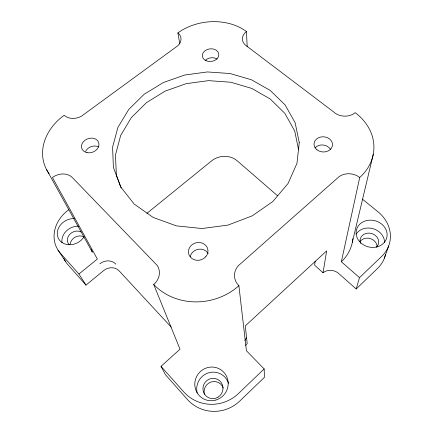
<?xml version="1.0" encoding="UTF-8"?>
<svg xmlns="http://www.w3.org/2000/svg" width="433" height="433" viewBox="0 0 433 433"><rect width="100%" height="100%" fill="white"/><g stroke="black" fill="none" stroke-linecap="round" stroke-linejoin="round"><path stroke-width="0.65" d="M315.17 261.202L314.634 265.212L323.034 272.752A11.767 10.657 16.1 0 1 339.45 274.165L356.207 288.979L377.619 268.368A34.575 30.326 14.3 0 0 385.5 254.371M323.034 272.752L326.655 250.875L245.273 325.914L247.189 343.531A12.102 11.843 11 0 0 245.717 345.518M359.13 277.331L341.35 261.759L359.709 177.508A55.467 45.611 3.5 0 0 355.168 112.677A14.392 11.355 4.3 0 1 333.388 111.714L246.312 45.774A13.185 9.905 -4 0 1 246.188 31.766L246.458 31.56L247.189 46.721M352.327 242.291L373.241 154.413M356.207 288.979L359.493 277.645L381.69 256.396A35.885 31.176 13.4 0 0 377.982 211.786L362.345 199.11M384.363 258.22L388.666 245.944M359.709 177.508L357.474 176.014A15.507 13.06 8.9 0 0 338.92 176.81L238.691 265.375A16.167 14.955 -2 0 0 237.024 283.491L238.897 285.704L246.415 350.725L264.152 368.932L238.529 393.467A38.391 37.53 -39.3 0 1 183.744 391.903L161.011 366.34L180.009 349.209L153.726 284.497A16.07 14.413 -25.4 0 0 157.125 265.342L72.457 177.676A14.917 12.086 -24.5 0 0 52.431 177.508L97.349 259.053L78.936 274.04L85.999 285.103L103.687 270.555A11.41 10.062 -29.7 0 1 119.151 270.89L171.23 327.126M146.901 213.345L211.683 160.816A18.235 15.474 -7 0 1 237.16 160.751L277.521 195.738M68.82 209.659L67.754 210.481A34.445 29.184 -26.4 0 0 60.376 253.17L78.936 274.04M85.999 285.103L67.976 264.774A33.222 28.464 -27.1 0 1 63.905 258.452M58.027 250.079L65.692 261.759M46.515 169.514L92.353 252.168L91.13 249.419M161.011 366.34L165.411 374.659L187.321 399.367A36.929 36.215 -47.1 0 0 239.914 400.915L264.493 377.257L264.152 368.932M121.191 187.998L116.347 175.013L115.487 154.971L120.666 135.464L131.275 117.689L146.446 102.648L165.152 91.114L186.25 83.65L208.549 80.635L230.811 82.238L251.779 88.424L270.197 98.968L284.876 113.386L294.7 130.945L298.499 149.32M246.458 31.56A49.984 38.25 -7.4 0 0 177.887 32.908L179.798 43.885M205.22 60.463A8.157 6.268 -7.4 0 1 217.122 59.072M85.545 151.474A8.79 7.069 -19.9 0 1 98.654 146.884M190.266 256.672A9.645 8.757 -13.9 0 1 192.414 252.493L194.271 250.891A9.645 8.757 -13.9 0 1 205.875 250.934L207.559 252.553A9.645 8.757 -13.9 0 1 208.208 253.505M314.97 147.88A9.077 7.502 4.2 0 1 330.558 149.504M352.852 238.534A44.058 38.986 7.3 0 1 341.35 261.759M244.764 340.517A12.389 12.081 8.3 0 1 246.583 337.946M177.887 32.908A13.001 9.699 -10.3 0 1 177.92 45.665L81.431 116.217A13.807 10.619 -18.8 0 1 65.112 116.012L64.214 115.238A53.741 43.04 -19.4 0 0 49.108 173.72M238.897 285.704A58.877 52.988 -13.3 0 1 153.726 284.497M99.942 263.757A11.664 10.224 -29.2 0 1 115.741 264.081M204.381 394.214A10.051 9.824 -63.8 0 1 211.071 382.003A10.051 9.824 -63.8 0 1 223.255 388.082M360.532 243.4A9.423 8.162 15.7 0 1 371.162 233.382A9.423 8.162 15.7 0 1 376.45 247.194M360.31 241.235A9.282 8.075 16.1 0 1 370.583 238.632A9.282 8.075 16.1 0 1 377.154 246.799M70.26 243.979A8.871 7.529 -28.3 0 1 83.791 236.797M356.142 234.058A15.312 13.266 15.7 0 1 373.278 228.748A15.312 13.266 15.7 0 1 384.574 242.567M197.194 392.98A16.578 16.205 -60.9 0 1 208.5 372.856A16.578 16.205 -60.9 0 1 228.51 383.297M62.033 242.724A14.625 12.357 -28 0 1 78.665 226.188M69.237 244.759A8.996 7.605 -28 0 1 69.697 234.383A8.996 7.605 -28 0 1 81.101 231.953M84.17 236.624A14.944 12.541 -27.6 0 1 65.832 244.25A14.944 12.541 -27.6 0 1 57.925 229.55A14.944 12.541 -27.6 0 1 74.46 218.573M299.268 142.565L296.957 163.36L288.015 183.543L272.806 201.534L252.309 215.807L228.061 225.079L202.027 228.527L176.355 225.869L153.136 217.42L134.138 204.019L120.655 186.877L113.403 167.436L112.58 147.16L117.906 127.426L128.742 109.457L144.211 94.242L163.263 82.573L184.739 75.017L207.429 71.943L230.075 73.529L251.405 79.753L270.154 90.373L285.098 104.921L295.111 122.658L299.268 142.565M205.691 256.839L203.786 258.496A9.845 8.887 -13.7 0 1 191.814 258.441L190.103 256.764A9.845 8.887 -13.7 0 1 190.785 245.89L192.68 244.261A9.845 8.887 -13.7 0 1 204.517 244.299L206.232 245.939A9.845 8.887 -13.7 0 1 205.691 256.839M206.146 60.75A8.297 6.322 -7.4 0 0 218.838 54.975A8.297 6.322 -7.4 0 0 206.752 49.735A8.297 6.322 -7.4 0 0 206.146 60.75M86.968 152.638A8.952 7.15 -19.7 0 0 98.881 143.377A8.952 7.15 -19.7 0 0 84.781 140.389A8.952 7.15 -19.7 0 0 86.968 152.638M316.988 149.823A9.25 7.594 4 0 0 332.279 146.267A9.25 7.594 4 0 0 320.523 137.066A9.25 7.594 4 0 0 316.988 149.823M359.206 241.149A15.664 13.493 15.1 0 0 385.9 240.05A15.664 13.493 15.1 0 0 369.728 220.148A15.664 13.493 15.1 0 0 359.206 241.149M218.01 397.169A10.203 9.97 -60.9 0 0 217.956 379.595A10.203 9.97 -60.9 0 0 202.947 388.726A10.203 9.97 -60.9 0 0 218.01 397.169M215.932 400.032A16.963 16.584 -56.3 0 0 223.212 371.644A16.963 16.584 -56.3 0 0 195.326 379.99A16.963 16.584 -56.3 0 0 215.932 400.032"/></g></svg>
